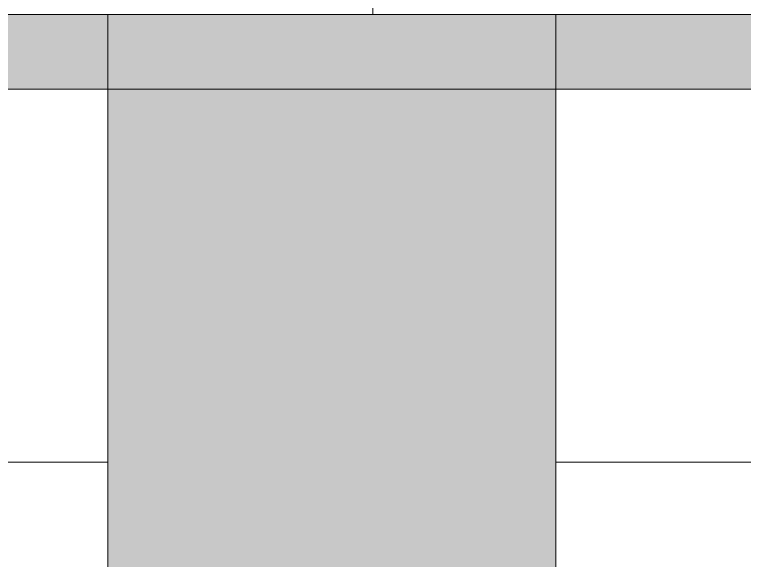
# Model space of a CAD drawing. Header units: millimetres. Extents: x -51 to 151, y -74 to 104.
# Drawn here: x 75.141 to 76.119, y -41.079 to -40.347 of the extents above; entities that cross this region are included whole.
import ezdxf

# ---------------------------------------------------------------- set-up
doc = ezdxf.new("R2010")
doc.units = ezdxf.units.MM
doc.header["$LTSCALE"] = 15

msp = doc.modelspace()

# ---------------------------------------------------------------- hatches: boundary and pattern name
at = {"linetype": 'Continuous', "lineweight": 13}
h = msp.add_hatch(color=256, dxfattribs=at)
h.dxf.hatch_style = 1
h.paths.add_polyline_path([(69.26632, -40.34729), (69.26632, -40.44729), (100.86632, -40.44729), (100.86632, -40.54729), (100.86632, -40.34729)])
h = msp.add_hatch(color=256, dxfattribs=at)
h.dxf.hatch_style = 1
h.paths.add_polyline_path([(75.26632, -41.14729), (75.86632, -41.14729), (75.86632, -40.34729), (75.26632, -40.34729)])

# ---------------------------------------------------------------- linework, layer by layer
for points in [[(75.62132, -37.34729), (75.62132, -40.34729)], [(69.26632, -40.34729), (100.86632, -40.34729)], [(100.86632, -40.44729), (69.26632, -40.44729)], [(69.86632, -40.94729), (75.26632, -40.94729)], [(75.86632, -40.94729), (81.26632, -40.94729)]]:
    msp.add_lwpolyline(points, dxfattribs=at)
msp.add_lwpolyline([(75.26632, -41.14729), (75.86632, -41.14729), (75.86632, -40.34729), (75.26632, -40.34729)], close=True, dxfattribs=at)

doc.saveas('drawing.dxf')
